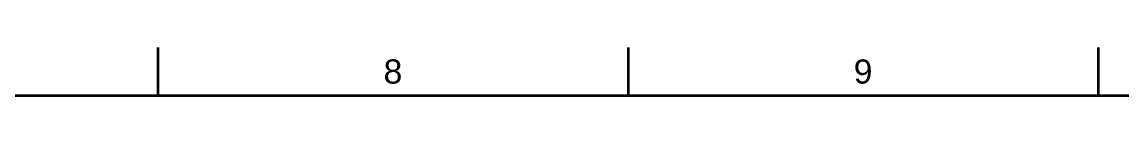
# Model space of a CAD drawing. Header units: millimetres. Extents: x 0 to 1189, y 0 to 841.
# Drawn here: x 341.9 to 455.8, y 831 to 836 of the extents above; entities that cross this region are included whole.
import ezdxf
from ezdxf.enums import TextEntityAlignment as Align

# ---------------------------------------------------------------- set-up
doc = ezdxf.new("R2010")
doc.units = ezdxf.units.MM
doc.header["$LTSCALE"] = 0.75
doc.layers.add('BORDER', color=7, linetype='Continuous', lineweight=35)
doc.styles.add('FusionTitle', font='arial.ttf')

# ---------------------------------------------------------------- blocks, each defined once
blk = doc.blocks.new('ISO_A0_SHEET')
at = {"layer": 'BORDER'}
for p, q in [((355.958335, 836), (355.958335, 831)), ((404.666668, 836), (404.666668, 831)), ((453.375001, 836), (453.375001, 831)), ((20, 831), (1179, 831))]:
    blk.add_line(p, q, dxfattribs=at)
at = {"layer": 'BORDER', "style": 'FusionTitle'}
for s, p in [('8', (380.312501, 833.5)), ('9', (429.020835, 833.5))]:
    blk.add_text(s, height=2.5, dxfattribs=at).set_placement(p, align=Align.MIDDLE)

msp = doc.modelspace()

# ---------------------------------------------------------------- block references
at = {"layer": 'BORDER'}
msp.add_blockref('ISO_A0_SHEET', (0, 0), dxfattribs=at)

doc.saveas('drawing.dxf')
